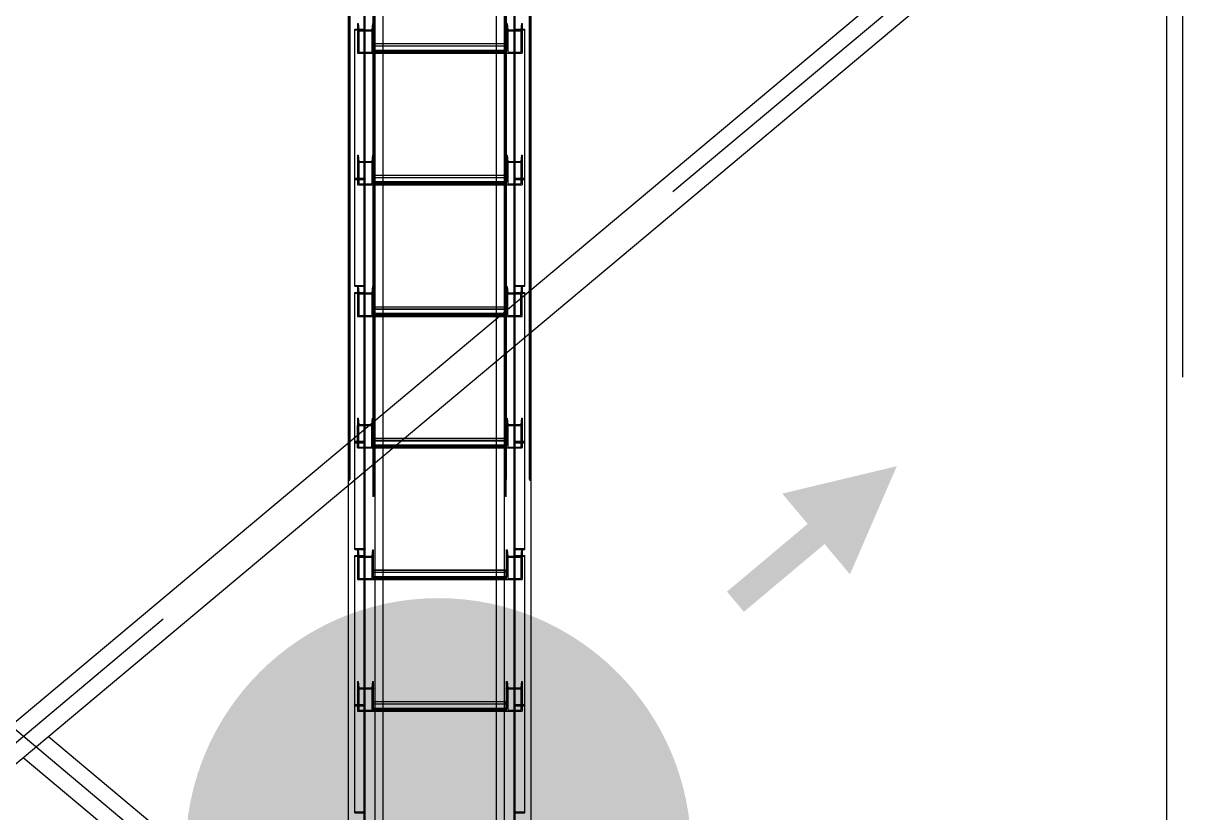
# Model space of a CAD drawing. Header units: millimetres. Extents: x 150209.93 to 150215.05, y 136675.65 to 136679.93.
# Drawn here: x 150213.7888 to 150213.9632, y 136678.9314 to 136679.0501 of the extents above; entities that cross this region are included whole.
import ezdxf

# ---------------------------------------------------------------- set-up
doc = ezdxf.new("R2010")
doc.units = ezdxf.units.MM
doc.header["$LTSCALE"] = 0.25
for name, pattern in [('CENTER', [50.8, 31.75, -6.35, 6.35, -6.35]), ('XKITLINE00', [0]), ('XKITLINE02', [4, 2, -2]), ('XKITLINE03', [6, 3, -1, 1, -1])]:
    doc.linetypes.add(name, pattern=pattern)
doc.layers.add('Parts', color=7, linetype='Continuous')

# ---------------------------------------------------------------- blocks, each defined once
blk = doc.blocks.new('çatıı')
at = {"color": 116, "linetype": 'XKITLINE02', "true_color": 0x136734}
for p, q in [((24665.07, 15753.25), (24665.07, 17453.8)), ((24664.54, 15752.41), (24664.54, 17452.73)), ((24682.31, 15753.25), (24682.31, 17436.87)), ((24682.84, 15752.41), (24682.84, 17434.76)), ((24683.69, 15752.41), (24683.69, 17435.72)), ((24547.15, 15752.41), (24547.15, 17382.25)), ((24547.68, 15753.25), (24547.68, 17382.75)), ((24564.91, 15753.25), (24564.92, 17382.75)), ((24565, 15740.27), (24565, 17383.29)), ((24565.45, 15752.41), (24565.45, 17382.25)), ((24565.85, 15740.48), (24565.85, 17383.08)), ((24572.5, 15809.97), (24572.5, 17383.29)), ((24657.5, 15796.2), (24657.5, 17383.29)), ((24657.5, 15743.16), (24657.5, 17380.27)), ((24664.15, 15740.48), (24664.15, 17383.08)), ((24665, 15740.27), (24665, 17383.29)), ((24546.3, 15807.12), (24546.3, 17332.58)), ((24565, 17309.24), (24565, 15740.27)), ((24565.85, 17311.54), (24565.85, 15740.48)), ((24572.5, 15743.16), (24572.5, 17310.06)), ((24558.2, 17090.15), (24558.2, 17176.22)), ((24559, 17090.15), (24559, 17176.88)), ((24670.98, 17090.15), (24670.98, 17176.88)), ((24671.78, 17090.15), (24671.78, 17176.22)), ((24551, 16979.17), (24551, 17091.48)), ((24551, 17091.48), (24558.2, 17091.48)), ((24551, 17090.99), (24559, 17090.99)), ((24553, 17095.82), (24553, 17078.93)), ((24553, 17095.82), (24553.68, 17095.82)), ((24553, 17095.82), (24553, 17090.38)), ((24553, 17090.38), (24553, 17073.5)), ((24553, 17090.38), (24565, 17090.38)), ((24553.68, 17095.82), (24553.68, 17078.93)), ((24553.68, 17095.82), (24554.06, 17091.07)), ((24554.06, 17091.07), (24554.06, 17074.19)), ((24554.06, 17091.07), (24563.93, 17091.07)), ((24558.2, 16979.66), (24558.2, 17095.9)), ((24558.2, 17095.9), (24559, 17095.9)), ((24558.2, 17090.15), (24559, 17090.15)), ((24559, 16979.17), (24559, 17095.9)), ((24564.32, 17095.82), (24563.93, 17091.07)), ((24563.93, 17091.07), (24563.93, 17074.19)), ((24564.32, 17095.82), (24564.32, 17078.93)), ((24564.32, 17095.82), (24565, 17095.82)), ((24565, 17095.82), (24565, 17078.93)), ((24565, 17095.82), (24565, 17090.38)), ((24565, 17090.38), (24565, 17073.5)), ((24664.97, 17095.82), (24664.97, 17090.38)), ((24664.97, 17095.82), (24665.66, 17095.82)), ((24664.97, 17095.82), (24664.97, 17078.93)), ((24664.97, 17090.38), (24676.98, 17090.38)), ((24664.97, 17090.38), (24664.97, 17073.5)), ((24665.66, 17095.82), (24666.04, 17091.07)), ((24665.66, 17095.82), (24665.66, 17078.93)), ((24666.04, 17091.07), (24675.91, 17091.07)), ((24666.04, 17091.07), (24666.04, 17074.19)), ((24670.98, 16979.17), (24670.98, 17095.9)), ((24670.98, 17095.9), (24671.78, 17095.9)), ((24670.98, 17090.99), (24678.98, 17090.99)), ((24670.98, 17090.15), (24671.78, 17090.15)), ((24671.78, 16979.66), (24671.78, 17095.9)), ((24671.78, 17091.48), (24678.98, 17091.48)), ((24676.3, 17095.82), (24675.91, 17091.07)), ((24675.91, 17091.07), (24675.91, 17074.19)), ((24676.3, 17095.82), (24676.98, 17095.82)), ((24676.3, 17095.82), (24676.3, 17078.93)), ((24676.98, 17095.82), (24676.98, 17090.38)), ((24676.98, 17095.82), (24676.98, 17078.93)), ((24676.98, 17090.38), (24676.98, 17073.5)), ((24678.98, 16979.17), (24678.98, 17091.48)), ((24553, 17078.93), (24553.68, 17078.93)), ((24553, 17078.93), (24553, 17073.5)), ((24553.68, 17078.93), (24554.06, 17074.19)), ((24564.32, 17078.93), (24563.93, 17074.19)), ((24564.32, 17078.93), (24565, 17078.93)), ((24565, 17073.5), (24565, 17080.74)), ((24565, 17080.74), (24572.5, 17080.74)), ((24565, 17080.64), (24664.97, 17080.64)), ((24565, 17079.04), (24664.97, 17079.04)), ((24565, 17078.93), (24664.97, 17078.93)), ((24565, 17078.93), (24565, 17073.5)), ((24657.5, 17080.74), (24664.97, 17080.74)), ((24664.97, 17073.5), (24664.97, 17080.74)), ((24664.97, 17078.93), (24664.97, 17073.5)), ((24664.97, 17078.93), (24665.66, 17078.93)), ((24665.66, 17078.93), (24666.04, 17074.19)), ((24676.3, 17078.93), (24675.91, 17074.19)), ((24676.3, 17078.93), (24676.98, 17078.93)), ((24676.98, 17078.93), (24676.98, 17073.5)), ((24553, 17073.5), (24565, 17073.5)), ((24554.06, 17074.19), (24563.93, 17074.19)), ((24565, 17075.84), (24664.97, 17075.84)), ((24565, 17075.3), (24572.5, 17075.3)), ((24565, 17074.35), (24664.97, 17074.35)), ((24565, 17073.5), (24572.5, 17073.5)), ((24657.5, 17075.3), (24664.97, 17075.3)), ((24657.5, 17073.5), (24664.97, 17073.5)), ((24664.97, 17073.5), (24676.98, 17073.5)), ((24666.04, 17074.19), (24675.91, 17074.19)), ((24553, 16996.96), (24553, 16980.08)), ((24553, 16996.96), (24553.68, 16996.96)), ((24553, 16996.96), (24553, 16991.52)), ((24553, 16991.52), (24553, 16974.64)), ((24553, 16991.52), (24565, 16991.52)), ((24553.68, 16996.96), (24553.68, 16980.08)), ((24553.68, 16996.96), (24554.06, 16992.21)), ((24554.06, 16992.21), (24554.06, 16975.33)), ((24554.06, 16992.21), (24563.93, 16992.21)), ((24564.32, 16996.96), (24563.93, 16992.21)), ((24563.93, 16992.21), (24563.93, 16975.33)), ((24564.32, 16996.96), (24564.32, 16980.08)), ((24564.32, 16996.96), (24565, 16996.96)), ((24565, 16996.96), (24565, 16980.08)), ((24565, 16996.96), (24565, 16991.52)), ((24565, 16991.52), (24565, 16974.64)), ((24664.97, 16996.96), (24664.97, 16991.52)), ((24664.97, 16996.96), (24665.66, 16996.96)), ((24664.97, 16996.96), (24664.97, 16980.08)), ((24664.97, 16991.52), (24676.98, 16991.52)), ((24664.97, 16991.52), (24664.97, 16974.64)), ((24665.66, 16996.96), (24666.04, 16992.21)), ((24665.66, 16996.96), (24665.66, 16980.08)), ((24666.04, 16992.21), (24675.91, 16992.21)), ((24666.04, 16992.21), (24666.04, 16975.33)), ((24676.3, 16996.96), (24675.91, 16992.21)), ((24675.91, 16992.21), (24675.91, 16975.33)), ((24676.3, 16996.96), (24676.98, 16996.96)), ((24676.3, 16996.96), (24676.3, 16980.08)), ((24676.98, 16996.96), (24676.98, 16991.52)), ((24676.98, 16996.96), (24676.98, 16980.08)), ((24676.98, 16991.52), (24676.98, 16974.64)), ((24558.2, 16984.07), (24559, 16984.07)), ((24670.98, 16984.07), (24671.78, 16984.07)), ((24551, 16979.66), (24558.2, 16979.66)), ((24551, 16898.36), (24551, 16979.17)), ((24551, 16979.17), (24559, 16979.17)), ((24551, 16979.17), (24559, 16979.17)), ((24551, 16978.51), (24558.2, 16978.51)), ((24553, 16980.08), (24553.68, 16980.08)), ((24553, 16980.08), (24553, 16974.64)), ((24553, 16974.64), (24565, 16974.64)), ((24553.68, 16980.08), (24554.06, 16975.33)), ((24554.06, 16975.33), (24563.93, 16975.33)), ((24558.2, 16892.44), (24558.2, 16978.51)), ((24559, 16892.44), (24559, 16979.17)), ((24564.32, 16980.08), (24563.93, 16975.33)), ((24564.32, 16980.08), (24565, 16980.08)), ((24565, 16974.64), (24565, 16981.88)), ((24565, 16981.88), (24572.5, 16981.88)), ((24565, 16981.78), (24664.97, 16981.78)), ((24565, 16980.18), (24664.97, 16980.18)), ((24565, 16980.08), (24565, 16974.64)), ((24565, 16980.08), (24664.97, 16980.08)), ((24565, 16976.98), (24664.97, 16976.98)), ((24565, 16976.45), (24572.5, 16976.45)), ((24565, 16975.49), (24664.97, 16975.49)), ((24565, 16974.64), (24572.5, 16974.64)), ((24657.5, 16981.88), (24664.97, 16981.88)), ((24657.5, 16976.45), (24664.97, 16976.45)), ((24657.5, 16974.64), (24664.97, 16974.64)), ((24664.97, 16974.64), (24664.97, 16981.88)), ((24664.97, 16980.08), (24664.97, 16974.64)), ((24664.97, 16980.08), (24665.66, 16980.08)), ((24664.97, 16974.64), (24676.98, 16974.64)), ((24665.66, 16980.08), (24666.04, 16975.33)), ((24666.04, 16975.33), (24675.91, 16975.33)), ((24670.98, 16892.44), (24670.98, 16979.17)), ((24670.98, 16979.17), (24678.98, 16979.17)), ((24670.98, 16979.17), (24678.98, 16979.17)), ((24671.78, 16979.66), (24678.98, 16979.66)), ((24671.78, 16892.44), (24671.78, 16978.51)), ((24671.78, 16978.51), (24678.98, 16978.51)), ((24676.3, 16980.08), (24675.91, 16975.33)), ((24676.3, 16980.08), (24676.98, 16980.08)), ((24676.98, 16980.08), (24676.98, 16974.64)), ((24678.98, 16898.36), (24678.98, 16979.17)), ((24558.2, 16972.58), (24559, 16972.58)), ((24670.98, 16972.58), (24671.78, 16972.58)), ((24551, 16899.02), (24559, 16899.02)), ((24551, 16898.36), (24558.2, 16898.36)), ((24553, 16898.1), (24553, 16881.22)), ((24553, 16898.1), (24553.68, 16898.1)), ((24553, 16898.1), (24553, 16892.66)), ((24553.68, 16898.1), (24553.68, 16881.22)), ((24553.68, 16898.1), (24554.06, 16893.36)), ((24558.2, 16781.94), (24558.2, 16898.19)), ((24558.2, 16898.19), (24559, 16898.19)), ((24559, 16781.45), (24559, 16898.19)), ((24564.32, 16898.1), (24563.93, 16893.36)), ((24564.32, 16898.1), (24564.32, 16881.22)), ((24564.32, 16898.1), (24565, 16898.1)), ((24565, 16898.1), (24565, 16881.22)), ((24565, 16898.1), (24565, 16892.66)), ((24664.97, 16898.1), (24664.97, 16892.66)), ((24664.97, 16898.1), (24665.66, 16898.1)), ((24664.97, 16878.31), (24664.97, 16898.1)), ((24665.66, 16898.1), (24666.04, 16893.36)), ((24665.66, 16898.1), (24665.66, 16881.22)), ((24670.98, 16899.02), (24678.98, 16899.02)), ((24670.98, 16781.45), (24670.98, 16898.19)), ((24670.98, 16898.19), (24671.78, 16898.19)), ((24671.78, 16898.36), (24678.98, 16898.36)), ((24671.78, 16881.95), (24671.78, 16898.19)), ((24676.3, 16898.1), (24675.91, 16893.36)), ((24676.3, 16898.1), (24676.98, 16898.1)), ((24676.3, 16881.22), (24676.3, 16898.1)), ((24676.98, 16898.1), (24676.98, 16892.66)), ((24676.98, 16880.53), (24676.98, 16898.1)), ((24683.69, 16864.16), (24683.69, 16895.93)), ((24551, 16781.45), (24551, 16893.77)), ((24551, 16893.77), (24558.2, 16893.77)), ((24551, 16893.28), (24559, 16893.28)), ((24553, 16892.66), (24553, 16875.78)), ((24553, 16892.66), (24565, 16892.66)), ((24554.06, 16893.36), (24554.06, 16876.47)), ((24554.06, 16893.36), (24563.93, 16893.36)), ((24558.2, 16892.44), (24559, 16892.44)), ((24563.93, 16893.36), (24563.93, 16876.47)), ((24565, 16892.66), (24565, 16875.78)), ((24664.97, 16892.66), (24676.98, 16892.66)), ((24664.97, 16875.78), (24664.97, 16892.66)), ((24666.04, 16893.36), (24675.91, 16893.36)), ((24666.04, 16876.47), (24666.04, 16893.36)), ((24670.98, 16893.28), (24678.98, 16893.28)), ((24670.98, 16892.44), (24671.78, 16892.44)), ((24671.78, 16893.77), (24678.98, 16893.77)), ((24675.91, 16876.47), (24675.91, 16893.36)), ((24676.98, 16875.78), (24676.98, 16892.66)), ((24678.98, 16887.98), (24678.98, 16893.77)), ((24678.98, 16781.45), (24678.98, 16887.98)), ((24553, 16881.22), (24553.68, 16881.22)), ((24553, 16881.22), (24553, 16875.78)), ((24553.68, 16881.22), (24554.06, 16876.47)), ((24564.32, 16881.22), (24563.93, 16876.47)), ((24564.32, 16881.22), (24565, 16881.22)), ((24565, 16875.78), (24565, 16883.03)), ((24565, 16883.03), (24572.5, 16883.03)), ((24565, 16882.92), (24664.97, 16882.92)), ((24565, 16881.32), (24664.97, 16881.32)), ((24565, 16881.22), (24664.97, 16881.22)), ((24565, 16881.22), (24565, 16875.78)), ((24657.5, 16883.03), (24664.97, 16883.03)), ((24663.69, 16847.41), (24663.69, 16879.19)), ((24664.97, 16875.78), (24664.97, 16883.03)), ((24664.97, 16881.22), (24665.66, 16881.22)), ((24666.04, 16876.47), (24665.66, 16881.22)), ((24670.98, 16881.28), (24670.98, 16781.45)), ((24671.78, 16781.94), (24671.78, 16881.95)), ((24675.91, 16876.47), (24676.3, 16881.22)), ((24676.3, 16881.22), (24676.98, 16881.22)), ((24553, 16875.78), (24565, 16875.78)), ((24554.06, 16876.47), (24563.93, 16876.47)), ((24565, 16878.12), (24664.97, 16878.12)), ((24565, 16877.59), (24572.5, 16877.59)), ((24565, 16876.63), (24664.97, 16876.63)), ((24565, 16875.78), (24572.5, 16875.78)), ((24657.5, 16877.59), (24664.97, 16877.59)), ((24657.5, 16875.78), (24664.97, 16875.78)), ((24657.5, 16842.22), (24657.5, 16874)), ((24664.97, 16875.78), (24676.98, 16875.78)), ((24666.04, 16876.47), (24675.91, 16876.47)), ((24572.5, 16771.05), (24572.5, 16802.83)), ((24553, 16799.24), (24553, 16784.54)), ((24553, 16799.24), (24553.68, 16799.24)), ((24553, 16799.24), (24553, 16793.81)), ((24553, 16776.92), (24553, 16793.81)), ((24553, 16793.81), (24565, 16793.81)), ((24553.68, 16782.36), (24553.68, 16799.24)), ((24553.68, 16799.24), (24554.06, 16794.5)), ((24554.06, 16777.62), (24554.06, 16794.5)), ((24554.06, 16794.5), (24563.93, 16794.5)), ((24563.93, 16794.5), (24564.32, 16799.24)), ((24563.93, 16777.62), (24563.93, 16794.5)), ((24564.32, 16782.36), (24564.32, 16799.24)), ((24564.32, 16799.24), (24565, 16799.24)), ((24565, 16776.92), (24565, 16799.24)), ((24565, 16782.36), (24565, 16799.24)), ((24566.3, 16765.86), (24566.3, 16797.64)), ((24664.97, 16799.24), (24664.97, 16793.81)), ((24664.97, 16799.24), (24665.66, 16799.24)), ((24664.97, 16799.24), (24664.97, 16782.36)), ((24664.97, 16793.81), (24676.98, 16793.81)), ((24664.97, 16793.81), (24664.97, 16776.92)), ((24665.66, 16799.24), (24666.04, 16794.5)), ((24665.66, 16799.24), (24665.66, 16782.36)), ((24666.04, 16794.5), (24675.91, 16794.5)), ((24666.04, 16794.5), (24666.04, 16777.62)), ((24676.3, 16799.24), (24675.91, 16794.5)), ((24675.91, 16794.5), (24675.91, 16777.62)), ((24676.3, 16799.24), (24676.98, 16799.24)), ((24676.3, 16799.24), (24676.3, 16782.36)), ((24676.98, 16799.24), (24676.98, 16793.81)), ((24676.98, 16799.24), (24676.98, 16782.36)), ((24676.98, 16793.81), (24676.98, 16776.92)), ((24553, 16776.92), (24553, 16784.54)), ((24553, 16782.36), (24553.68, 16782.36)), ((24554.06, 16777.62), (24553.68, 16782.36)), ((24558.2, 16786.36), (24559, 16786.36)), ((24564.32, 16782.36), (24563.93, 16777.62)), ((24564.32, 16782.36), (24565, 16782.36)), ((24565, 16776.92), (24565, 16784.17)), ((24565, 16784.17), (24588.16, 16784.17)), ((24565, 16784.07), (24664.97, 16784.07)), ((24565, 16782.46), (24664.97, 16782.46)), ((24565, 16776.92), (24565, 16782.36)), ((24565, 16782.36), (24664.97, 16782.36)), ((24657.5, 16784.17), (24664.97, 16784.17)), ((24664.97, 16776.92), (24664.97, 16784.17)), ((24664.97, 16782.36), (24664.97, 16776.92)), ((24664.97, 16782.36), (24665.66, 16782.36)), ((24665.66, 16782.36), (24666.04, 16777.62)), ((24670.98, 16786.36), (24671.78, 16786.36)), ((24676.3, 16782.36), (24675.91, 16777.62)), ((24676.3, 16782.36), (24676.98, 16782.36)), ((24676.98, 16782.36), (24676.98, 16776.92)), ((24546.3, 16749.11), (24546.3, 16780.89)), ((24551, 16781.94), (24558.2, 16781.94)), ((24551, 16781.45), (24559, 16781.45)), ((24551, 16700.65), (24551, 16781.45)), ((24551, 16781.45), (24559, 16781.45)), ((24551, 16780.79), (24558.2, 16780.79)), ((24553, 16776.92), (24565, 16776.92)), ((24554.06, 16777.62), (24563.93, 16777.62)), ((24558.2, 16694.72), (24558.2, 16780.79)), ((24558.2, 16774.87), (24559, 16774.87)), ((24559, 16694.72), (24559, 16781.45)), ((24565, 16779.26), (24664.97, 16779.26)), ((24565, 16778.73), (24581.67, 16778.73)), ((24565, 16777.78), (24664.97, 16777.78)), ((24565, 16776.92), (24579.51, 16776.92)), ((24657.5, 16778.73), (24664.97, 16778.73)), ((24657.5, 16776.92), (24664.97, 16776.92)), ((24664.97, 16776.92), (24676.98, 16776.92)), ((24666.04, 16777.62), (24675.91, 16777.62)), ((24670.98, 16781.45), (24678.98, 16781.45)), ((24670.98, 16694.72), (24670.98, 16781.45)), ((24670.98, 16781.45), (24678.98, 16781.45)), ((24670.98, 16774.87), (24671.78, 16774.87)), ((24671.78, 16781.94), (24678.98, 16781.94)), ((24671.78, 16694.72), (24671.78, 16780.79)), ((24671.78, 16780.79), (24678.98, 16780.79)), ((24678.98, 16700.65), (24678.98, 16781.45)), ((24551, 16701.31), (24559, 16701.31)), ((24551, 16700.65), (24558.2, 16700.65)), ((24551, 16583.74), (24551, 16696.05)), ((24551, 16696.05), (24558.2, 16696.05)), ((24551, 16695.56), (24559, 16695.56)), ((24553, 16700.39), (24553, 16683.5)), ((24553, 16700.39), (24553.68, 16700.39)), ((24553, 16700.39), (24553, 16694.95)), ((24553.68, 16700.39), (24553.68, 16683.5)), ((24553.68, 16700.39), (24554.06, 16695.64)), ((24554.06, 16695.64), (24554.06, 16678.76)), ((24554.06, 16695.64), (24563.93, 16695.64)), ((24558.2, 16584.23), (24558.2, 16700.47)), ((24558.2, 16700.47), (24559, 16700.47)), ((24559, 16583.74), (24559, 16700.47)), ((24564.32, 16700.39), (24563.93, 16695.64)), ((24563.93, 16695.64), (24563.93, 16678.76)), ((24564.32, 16700.39), (24564.32, 16683.5)), ((24564.32, 16700.39), (24565, 16700.39)), ((24565, 16700.39), (24565, 16683.5)), ((24565, 16700.39), (24565, 16694.95)), ((24664.97, 16700.39), (24664.97, 16694.95)), ((24664.97, 16700.39), (24665.66, 16700.39)), ((24664.97, 16700.39), (24664.97, 16683.5)), ((24665.66, 16700.39), (24666.04, 16695.64)), ((24665.66, 16700.39), (24665.66, 16683.5)), ((24666.04, 16695.64), (24675.91, 16695.64)), ((24666.04, 16695.64), (24666.04, 16678.76)), ((24670.98, 16701.31), (24678.98, 16701.31)), ((24670.98, 16583.74), (24670.98, 16700.47)), ((24670.98, 16700.47), (24671.78, 16700.47)), ((24670.98, 16695.56), (24678.98, 16695.56)), ((24671.78, 16700.65), (24678.98, 16700.65)), ((24671.78, 16584.23), (24671.78, 16700.47)), ((24671.78, 16696.05), (24678.98, 16696.05)), ((24676.3, 16700.39), (24675.91, 16695.64)), ((24675.91, 16695.64), (24675.91, 16678.76)), ((24676.3, 16700.39), (24676.98, 16700.39)), ((24676.3, 16700.39), (24676.3, 16683.5)), ((24676.98, 16700.39), (24676.98, 16694.95)), ((24676.98, 16700.39), (24676.98, 16683.5)), ((24678.98, 16583.74), (24678.98, 16696.05)), ((24553, 16694.95), (24553, 16678.07)), ((24553, 16694.95), (24565, 16694.95)), ((24558.2, 16694.72), (24559, 16694.72)), ((24565, 16694.95), (24565, 16678.07)), ((24664.97, 16694.95), (24676.98, 16694.95)), ((24664.97, 16694.95), (24664.97, 16678.07)), ((24670.98, 16694.72), (24671.78, 16694.72)), ((24676.98, 16694.95), (24676.98, 16678.07)), ((24553, 16683.5), (24553.68, 16683.5)), ((24553, 16683.5), (24553, 16678.07)), ((24553, 16678.07), (24565, 16678.07)), ((24553.68, 16683.5), (24554.06, 16678.76)), ((24554.06, 16678.76), (24563.93, 16678.76)), ((24564.32, 16683.5), (24563.93, 16678.76)), ((24564.32, 16683.5), (24565, 16683.5)), ((24565, 16678.07), (24565, 16685.31)), ((24565, 16685.31), (24572.5, 16685.31)), ((24565, 16685.21), (24664.97, 16685.21)), ((24565, 16683.61), (24664.97, 16683.61)), ((24565, 16683.5), (24565, 16678.07)), ((24565, 16683.5), (24664.97, 16683.5)), ((24565, 16680.41), (24664.97, 16680.41)), ((24565, 16679.87), (24572.5, 16679.87)), ((24565, 16678.92), (24664.97, 16678.92)), ((24565, 16678.07), (24572.5, 16678.07)), ((24657.5, 16685.31), (24664.97, 16685.31)), ((24657.5, 16679.87), (24664.97, 16679.87)), ((24657.5, 16678.07), (24664.97, 16678.07)), ((24664.97, 16678.07), (24664.97, 16685.31)), ((24664.97, 16683.5), (24664.97, 16678.07)), ((24664.97, 16683.5), (24665.66, 16683.5)), ((24664.97, 16678.07), (24676.98, 16678.07)), ((24665.66, 16683.5), (24666.04, 16678.76)), ((24666.04, 16678.76), (24675.91, 16678.76)), ((24676.3, 16683.5), (24675.91, 16678.76)), ((24676.3, 16683.5), (24676.98, 16683.5)), ((24676.98, 16683.5), (24676.98, 16678.07)), ((24553, 16601.53), (24553, 16584.65)), ((24553, 16601.53), (24553.68, 16601.53)), ((24553, 16601.53), (24553, 16596.09)), ((24553.68, 16601.53), (24553.68, 16584.65)), ((24553.68, 16601.53), (24554.06, 16596.78)), ((24564.32, 16601.53), (24563.93, 16596.78)), ((24564.32, 16601.53), (24564.32, 16584.65)), ((24564.32, 16601.53), (24565, 16601.53)), ((24565, 16601.53), (24565, 16584.65)), ((24565, 16601.53), (24565, 16596.09)), ((24664.97, 16601.53), (24664.97, 16596.09)), ((24664.97, 16601.53), (24665.66, 16601.53)), ((24664.97, 16601.53), (24664.97, 16584.65)), ((24665.66, 16601.53), (24666.04, 16596.78)), ((24665.66, 16601.53), (24665.66, 16584.65)), ((24676.3, 16601.53), (24675.91, 16596.78)), ((24676.3, 16601.53), (24676.98, 16601.53)), ((24676.3, 16601.53), (24676.3, 16584.65)), ((24676.98, 16601.53), (24676.98, 16596.09)), ((24676.98, 16601.53), (24676.98, 16584.65)), ((24553, 16596.09), (24553, 16579.21)), ((24553, 16596.09), (24565, 16596.09)), ((24554.06, 16596.78), (24554.06, 16579.9)), ((24554.06, 16596.78), (24563.93, 16596.78)), ((24563.93, 16596.78), (24563.93, 16579.9)), ((24565, 16596.09), (24565, 16579.21)), ((24664.97, 16596.09), (24676.98, 16596.09)), ((24664.97, 16596.09), (24664.97, 16579.21)), ((24666.04, 16596.78), (24675.91, 16596.78)), ((24666.04, 16596.78), (24666.04, 16579.9)), ((24675.91, 16596.78), (24675.91, 16579.9)), ((24676.98, 16596.09), (24676.98, 16579.21)), ((24551, 16584.23), (24558.2, 16584.23)), ((24551, 16502.93), (24551, 16583.74)), ((24551, 16583.74), (24559, 16583.74)), ((24551, 16583.74), (24559, 16583.74)), ((24551, 16583.08), (24558.2, 16583.08)), ((24553, 16584.65), (24553.68, 16584.65)), ((24553, 16584.65), (24553, 16579.21)), ((24553.68, 16584.65), (24554.06, 16579.9)), ((24558.2, 16588.64), (24559, 16588.64)), ((24558.2, 16497.01), (24558.2, 16583.08)), ((24559, 16497.01), (24559, 16583.74)), ((24564.32, 16584.65), (24563.93, 16579.9)), ((24564.32, 16584.65), (24565, 16584.65)), ((24565, 16579.21), (24565, 16586.45)), ((24565, 16586.45), (24572.5, 16586.45)), ((24565, 16586.35), (24664.97, 16586.35)), ((24565, 16584.75), (24664.97, 16584.75)), ((24565, 16584.65), (24664.97, 16584.65)), ((24565, 16584.65), (24565, 16579.21)), ((24657.5, 16586.45), (24664.97, 16586.45)), ((24664.97, 16579.21), (24664.97, 16586.45)), ((24664.97, 16584.65), (24664.97, 16579.21)), ((24664.97, 16584.65), (24665.66, 16584.65)), ((24665.66, 16584.65), (24666.04, 16579.9)), ((24670.98, 16588.64), (24671.78, 16588.64)), ((24670.98, 16583.74), (24678.98, 16583.74)), ((24670.98, 16497.01), (24670.98, 16583.74)), ((24670.98, 16583.74), (24678.98, 16583.74)), ((24671.78, 16584.23), (24678.98, 16584.23)), ((24671.78, 16497.01), (24671.78, 16583.08)), ((24671.78, 16583.08), (24678.98, 16583.08)), ((24676.3, 16584.65), (24675.91, 16579.9)), ((24676.3, 16584.65), (24676.98, 16584.65)), ((24676.98, 16584.65), (24676.98, 16579.21)), ((24678.98, 16502.93), (24678.98, 16583.74)), ((24553, 16579.21), (24565, 16579.21)), ((24554.06, 16579.9), (24563.93, 16579.9)), ((24558.2, 16577.15), (24559, 16577.15)), ((24565, 16581.55), (24664.97, 16581.55)), ((24565, 16581.02), (24572.5, 16581.02)), ((24565, 16580.06), (24664.97, 16580.06)), ((24565, 16579.21), (24572.5, 16579.21)), ((24657.5, 16581.02), (24664.97, 16581.02)), ((24657.5, 16579.21), (24664.97, 16579.21)), ((24664.97, 16579.21), (24676.98, 16579.21)), ((24666.04, 16579.9), (24675.91, 16579.9)), ((24670.98, 16577.15), (24671.78, 16577.15)), ((24551, 16503.59), (24559, 16503.59)), ((24670.98, 16503.59), (24678.98, 16503.59)), ((24551, 16502.93), (24558.2, 16502.93)), ((24671.78, 16502.93), (24678.98, 16502.93))]:
    blk.add_line(p, q, dxfattribs=at)
at = {"color": 1, "linetype": 'XKITLINE03'}
for p, q in [((24565, 17380.27), (24565, 15740.27)), ((24665, 15740.27), (24665, 17380.27)), ((24670.99, 15742.68), (24670.99, 17382.53)), ((24559, 16979.17), (24559, 17090.99)), ((24565, 17073.5), (24565, 17090.38)), ((24664.97, 17090.38), (24664.97, 17073.5)), ((24670.98, 17090.99), (24670.98, 16979.17)), ((24565, 17075.3), (24664.97, 17075.3)), ((24565, 16974.64), (24565, 16991.52)), ((24664.97, 16991.52), (24664.97, 16974.64)), ((24559, 16899.02), (24559, 16979.17)), ((24565, 16976.45), (24664.97, 16976.45)), ((24670.98, 16979.17), (24670.98, 16899.02)), ((24559, 16781.45), (24559, 16893.28)), ((24565, 16875.78), (24565, 16892.66)), ((24664.97, 16892.66), (24664.97, 16875.78)), ((24670.98, 16893.28), (24670.98, 16781.45)), ((24565, 16877.59), (24664.97, 16877.59)), ((24565, 16776.92), (24565, 16793.81)), ((24664.97, 16793.81), (24664.97, 16776.92)), ((24559, 16701.31), (24559, 16781.45)), ((24565, 16778.73), (24664.97, 16778.73)), ((24670.98, 16781.45), (24670.98, 16701.31)), ((24559, 16583.74), (24559, 16695.56)), ((24670.98, 16695.56), (24670.98, 16583.74)), ((24565, 16678.07), (24565, 16694.95)), ((24664.97, 16694.95), (24664.97, 16678.07)), ((24565, 16679.87), (24664.97, 16679.87)), ((24565, 16579.21), (24565, 16596.09)), ((24664.97, 16596.09), (24664.97, 16579.21)), ((24559, 16503.59), (24559, 16583.74)), ((24670.98, 16583.74), (24670.98, 16503.59)), ((24565, 16581.02), (24664.97, 16581.02))]:
    blk.add_line(p, q, dxfattribs=at)
at = {"color": 8, "linetype": 'CENTER'}
for p, q in [((25173.61, 17290.27), (23430, 15830.27)), ((25173.61, 15830.27), (23430, 17290.27)), ((25173.61, 15830.27), (25173.61, 17290.27))]:
    blk.add_line(p, q, dxfattribs=at)
at = {"color": 8, "linetype": 'XKITLINE00'}
for p, q in [((23506.2, 15909.97), (25130.69, 17270.22)), ((23506.2, 15878.19), (25161.49, 17264.24)), ((25161.43, 17264.19), (25161.43, 15856.36)), ((24320.78, 16560.27), (25162.14, 15855.76)), ((24301.8, 16544.39), (25130.39, 15850.57))]:
    blk.add_line(p, q, dxfattribs=at)
at = {"color": 7, "linetype": 'XKITLINE00'}
for p, q in [((24546.3, 16780.89), (24546.3, 17269.97)), ((24566.3, 16797.64), (24566.3, 17269.97)), ((24572.5, 16802.83), (24572.5, 17269.97)), ((24657.5, 16874), (24657.5, 17269.97)), ((24663.69, 16879.19), (24663.69, 17269.97)), ((24683.69, 16895.93), (24683.69, 17269.97)), ((24572.5, 17080.74), (24657.5, 17080.74)), ((24572.5, 17075.3), (24657.5, 17075.3)), ((24572.5, 17073.5), (24657.5, 17073.5)), ((24572.5, 16981.88), (24657.5, 16981.88)), ((24572.5, 16976.45), (24657.5, 16976.45)), ((24572.5, 16974.64), (24657.5, 16974.64)), ((24572.5, 16883.03), (24657.5, 16883.03)), ((24572.5, 16877.59), (24657.5, 16877.59)), ((24572.5, 16875.78), (24657.5, 16875.78)), ((24683.69, 16256.39), (24683.69, 16864.16)), ((24663.69, 16273.14), (24663.69, 16847.41)), ((24657.5, 16278.33), (24657.5, 16842.22)), ((24588.16, 16784.17), (24657.5, 16784.17)), ((24579.51, 16776.92), (24657.5, 16776.92)), ((24581.67, 16778.73), (24657.5, 16778.73)), ((24566.3, 16354.69), (24566.3, 16765.86)), ((24572.5, 16349.5), (24572.5, 16771.05)), ((24546.3, 16371.44), (24546.3, 16749.11)), ((24572.5, 16685.31), (24657.5, 16685.31)), ((24572.5, 16679.87), (24657.5, 16679.87)), ((24572.5, 16678.07), (24657.5, 16678.07)), ((24572.5, 16586.45), (24657.5, 16586.45)), ((24572.5, 16581.02), (24657.5, 16581.02)), ((24572.5, 16579.21), (24657.5, 16579.21))]:
    blk.add_line(p, q, dxfattribs=at)
at = {"color": 1, "linetype": 'XKITLINE00'}
for centre in [(24559, 17090.99), (24565, 17090.38), (24664.97, 17090.38), (24670.98, 17090.99), (24565, 17075.3), (24565, 17073.5), (24664.97, 17075.3), (24664.97, 17073.5), (24565, 16991.52), (24664.97, 16991.52), (24559, 16979.17), (24559, 16979.17), (24565, 16976.45), (24565, 16974.64), (24664.97, 16976.45), (24664.97, 16974.64), (24670.98, 16979.17), (24670.98, 16979.17), (24559, 16899.02), (24670.98, 16899.02), (24559, 16893.28), (24565, 16892.66), (24664.97, 16892.66), (24670.98, 16893.28), (24565, 16877.59), (24565, 16875.78), (24664.97, 16877.59), (24664.97, 16875.78), (24565, 16793.81), (24664.97, 16793.81), (24559, 16781.45), (24559, 16781.45), (24565, 16778.73), (24565, 16776.92), (24664.97, 16778.73), (24664.97, 16776.92), (24670.98, 16781.45), (24670.98, 16781.45), (24559, 16701.31), (24559, 16695.56), (24670.98, 16701.31), (24670.98, 16695.56), (24565, 16694.95), (24664.97, 16694.95), (24565, 16679.87), (24565, 16678.07), (24664.97, 16679.87), (24664.97, 16678.07), (24565, 16596.09), (24664.97, 16596.09), (24559, 16583.74), (24559, 16583.74), (24670.98, 16583.74), (24670.98, 16583.74), (24565, 16581.02), (24565, 16579.21), (24664.97, 16581.02), (24664.97, 16579.21), (24559, 16503.59), (24670.98, 16503.59)]:
    blk.add_circle(centre, 0.05, dxfattribs=at)
blk = doc.blocks.new('ANTENNA')
at = {"layer": 'Parts'}
for points in [[(162492.316, 139282.6435), (162466.8664, 139312.9731), (162552.9752, 139333.5426), (162517.7656, 139252.3139)], [(162492.316, 139282.6435), (162466.8664, 139312.9731), (162552.9752, 139333.5426), (162517.7656, 139252.3139)], [(162425.2944, 139239.3268), (162485.9536, 139290.2259), (162498.6784, 139275.0611), (162438.0192, 139224.162)], [(162425.2944, 139239.3268), (162485.9536, 139290.2259), (162498.6784, 139275.0611), (162438.0192, 139224.162)]]:
    blk.add_hatch(color=256, dxfattribs=at).paths.add_polyline_path(points, flags=0)
h = blk.add_hatch(color=254, dxfattribs=at)
edge = h.paths.add_edge_path(flags=0)
edge.add_arc((162208.365, 139044.3803), 190.044, 0, 360)
at = {"layer": 'Parts', "true_color": 0xf26722}
h = blk.add_hatch(color=30, dxfattribs=at)
edge = h.paths.add_edge_path(flags=0)
edge.add_arc((162208.365, 139044.3803), 190.044, 0, 360)
at = {"layer": 'Parts'}
h = blk.add_hatch(color=256, dxfattribs=at)
edge = h.paths.add_edge_path(flags=0)
edge.add_line((162208.365, 139044.3803), (162335.2807, 139171.2961))
edge.add_arc((162208.365, 139044.3803), 179.486, 45, 135)
edge.add_line((162081.4492, 139171.2961), (162208.365, 139044.3803))
edge.add_line((162208.365, 139044.3803), (162081.4492, 138917.4646))
edge.add_arc((162208.365, 139044.3803), 179.486, 225, 315)
edge.add_line((162335.2807, 138917.4646), (162208.365, 139044.3803))
h = blk.add_hatch(color=256, dxfattribs=at)
edge = h.paths.add_edge_path(flags=0)
edge.add_line((162208.365, 139044.3803), (162335.2807, 139171.2961))
edge.add_arc((162208.365, 139044.3803), 179.486, 45, 135)
edge.add_line((162081.4492, 139171.2961), (162208.365, 139044.3803))
edge.add_line((162208.365, 139044.3803), (162081.4492, 138917.4646))
edge.add_arc((162208.365, 139044.3803), 179.486, 225, 315)
edge.add_line((162335.2807, 138917.4646), (162208.365, 139044.3803))

msp = doc.modelspace()

# ---------------------------------------------------------------- block references
at = {"xscale": 0.0002000170049888334, "yscale": 0.0002000170049888334, "zscale": 0.0002000170049888334}
for name, p in [('çatıı', (150208.92807, 136675.63059)), ('ANTENNA', (150181.40685, 136651.11444))]:
    msp.add_blockref(name, p, dxfattribs=at)

doc.saveas('drawing.dxf')
